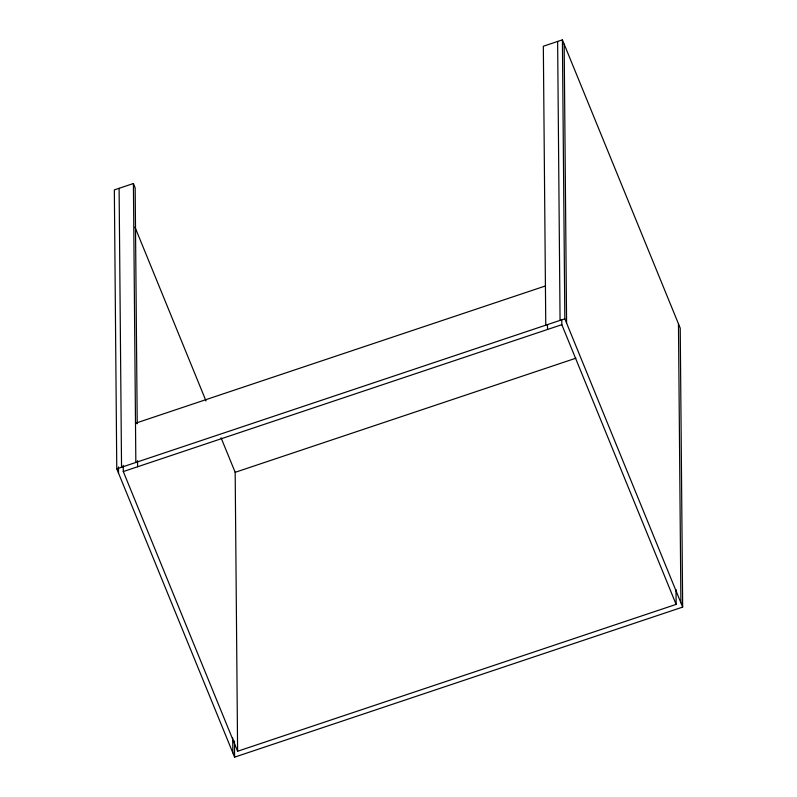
<?xml version="1.0" encoding="UTF-8"?>
<svg xmlns="http://www.w3.org/2000/svg" width="797" height="797" viewBox="0 0 797 797"><rect width="100%" height="100%" fill="white"/><g stroke="black" fill="none" stroke-linecap="round" stroke-linejoin="round"><path stroke-width="1.2" d="M137.223 423.815L135.161 187.823L133.408 183.519L114.34 189.905L116.77 468.845L234.597 757.15L682.66 607.095L680.23 328.155L562.403 39.85L543.335 46.236L545.766 325.176M135.5 423.237L545.427 285.954M116.77 468.845L564.834 318.79L562.403 39.85M676.005 589.511L676.135 604.385L237.606 751.252L123.296 471.555L561.825 324.688L561.785 319.727M237.606 751.252L235.175 472.312L575.862 358.222M564.834 318.79L682.66 607.095M561.825 324.688L676.135 604.385M134.972 227.145L206.005 400.951M221.058 437.782L235.175 472.312M678.466 323.851L680.907 602.791M564.156 44.154L566.587 323.094M557.631 41.444L560.062 320.384M547.479 324.578L547.529 329.48M234.457 741.031L234.597 757.15M232.714 737.972L232.844 752.846M137.542 460.636L137.602 466.763M133.408 183.519L135.839 462.459M123.246 465.348L123.296 471.555M119.102 188.311L121.542 467.251M118.474 466.952L118.534 473.149"/></g></svg>
